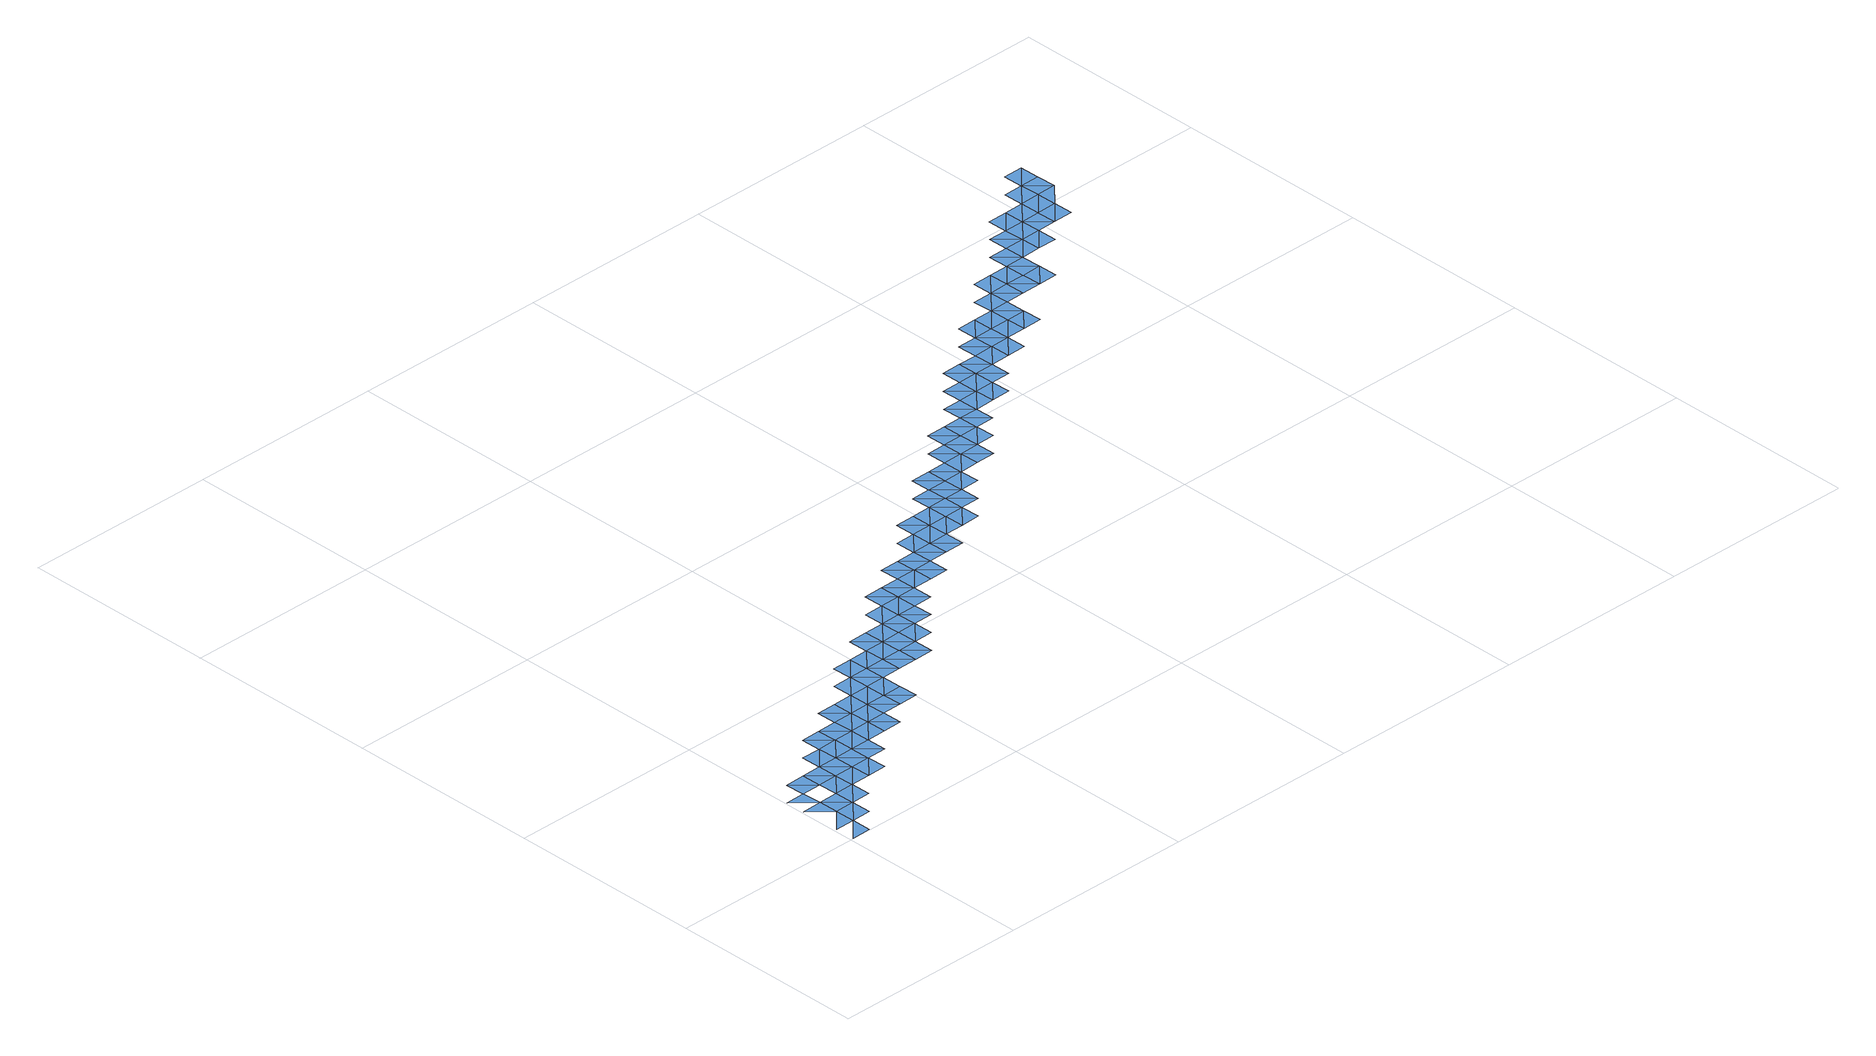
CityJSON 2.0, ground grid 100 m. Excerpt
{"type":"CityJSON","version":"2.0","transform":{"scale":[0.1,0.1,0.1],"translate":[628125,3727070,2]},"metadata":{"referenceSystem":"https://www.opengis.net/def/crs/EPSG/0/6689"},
"CityObjects":{
"waterbody1":{"type":"WaterBody","attributes":{"name":"福岡県津波浸水想定図","class":"1140","function":"2","WaterBodyTsunamiRiskAttribute.description":"1","WaterBodyTsunamiRiskAttribute.rank":"2"},"geometry":[{"type":"MultiSurface","lod":"1","boundaries":[[[0,1,2]],[[1,3,4]],[[5,6,7]],[[1,8,3]],[[9,10,3]],[[3,11,9]],[[12,13,9]],[[14,12,9]],[[15,12,14]],[[16,15,14]],[[15,17,18]],[[17,19,18]],[[20,21,22]],[[23,21,20]],[[24,20,19]],[[25,24,19]],[[26,27,28]],[[29,28,27]],[[30,31,32]],[[32,33,30]],[[33,29,34]],[[34,29,35]],[[34,36,37]],[[38,37,36]],[[38,36,39]],[[38,39,40]],[[41,42,40]],[[42,41,43]],[[41,44,43]],[[44,45,43]],[[44,41,46]],[[44,47,45]],[[48,49,50]],[[51,48,50]],[[51,52,53]],[[52,51,54]],[[55,52,54]],[[52,56,57]],[[55,56,52]],[[56,58,57]],[[59,58,56]],[[60,58,59]],[[61,62,63]],[[63,62,64]],[[65,66,63]],[[63,64,65]],[[65,64,67]],[[65,68,66]],[[69,70,71]],[[72,71,70]],[[70,73,74]],[[70,75,73]],[[73,75,76]],[[77,78,73]],[[77,73,76]],[[79,78,77]],[[80,79,77]],[[80,77,81]],[[82,83,80]],[[83,82,84]],[[85,86,84]],[[84,87,85]],[[87,88,85]],[[89,88,87]],[[85,90,91]],[[85,88,90]],[[92,93,94]],[[95,93,92]],[[93,96,97]],[[97,96,98]],[[98,96,99]],[[96,100,99]],[[101,98,102]],[[98,99,102]],[[99,103,102]],[[103,104,102]],[[105,106,107]],[[108,106,105]],[[109,110,108]],[[111,110,109]],[[112,113,114]],[[114,115,112]],[[116,117,118]],[[117,119,118]],[[118,120,121]]]}]},
"waterbody2":{"type":"WaterBody","attributes":{"name":"福岡県津波浸水想定図","class":"1140","function":"2","WaterBodyTsunamiRiskAttribute.description":"1","WaterBodyTsunamiRiskAttribute.rank":"3"},"geometry":[{"type":"MultiSurface","lod":"1","boundaries":[[[4,122,1]],[[4,6,123]],[[3,6,4]],[[3,10,6]],[[10,13,124]],[[124,13,125]],[[13,10,9]],[[125,13,126]],[[13,12,126]],[[127,128,126]],[[126,12,129]],[[127,126,129]],[[12,15,129]],[[129,22,127]],[[129,15,18]],[[22,129,18]],[[20,22,18]],[[19,20,18]],[[130,23,20]],[[20,24,130]],[[24,28,130]],[[32,131,130]],[[24,26,28]],[[130,28,32]],[[32,28,33]],[[33,28,29]],[[30,33,34]],[[30,34,37]],[[132,133,37]],[[38,132,37]],[[38,42,132]],[[40,42,38]],[[132,42,134]],[[42,135,134]],[[45,135,42]],[[43,45,42]],[[136,137,45]],[[45,47,136]],[[48,136,47]],[[138,136,48]],[[47,49,48]],[[48,139,138]],[[48,51,139]],[[139,51,53]],[[140,53,52]],[[57,140,52]],[[58,141,142]],[[141,58,60]],[[61,141,60]],[[141,61,143]],[[60,62,61]],[[61,144,143]],[[66,144,61]],[[63,66,61]],[[68,145,66]],[[145,68,146]],[[68,71,146]],[[146,72,147]],[[146,71,72]],[[147,72,148]],[[70,148,72]],[[148,70,74]],[[74,73,149]],[[73,78,149]],[[78,79,150]],[[150,79,151]],[[79,80,151]],[[80,83,151]],[[83,84,152]],[[86,152,84]],[[85,153,86]],[[85,91,153]],[[91,90,154]],[[90,155,154]],[[90,92,155]],[[92,94,155]],[[93,156,94]],[[156,93,97]],[[101,157,97]],[[97,98,101]],[[102,158,159]],[[158,102,104]],[[107,158,104]],[[158,160,161]],[[106,158,107]],[[160,158,106]],[[110,160,106]],[[110,106,108]],[[162,110,111]],[[162,111,163]],[[111,113,163]],[[113,111,114]],[[113,164,165]],[[165,166,167]],[[164,113,112]],[[165,164,166]],[[117,164,112]],[[168,166,164]],[[117,116,164]],[[168,164,116]],[[121,168,116]],[[168,169,170]],[[121,116,118]],[[168,121,169]],[[120,169,121]],[[169,120,171]]]}]},
"waterbody3":{"type":"WaterBody","attributes":{"name":"福岡県津波浸水想定図","class":"1140","function":"2","WaterBodyTsunamiRiskAttribute.description":"1","WaterBodyTsunamiRiskAttribute.rank":"4"},"geometry":[{"type":"MultiSurface","lod":"1","boundaries":[[[7,124,172]],[[124,125,172]],[[127,22,173]],[[22,21,173]],[[174,23,130]],[[130,131,174]],[[30,133,175]],[[37,133,30]],[[113,176,163]],[[113,165,176]],[[177,169,178]],[[178,169,171]]]}]},
"waterbody4":{"type":"WaterBody","attributes":{"name":"福岡県津波浸水想定図","class":"1140","function":"2","WaterBodyTsunamiRiskAttribute.description":"1","WaterBodyTsunamiRiskAttribute.rank":"1"},"geometry":[{"type":"MultiSurface","lod":"1","boundaries":[[[179,24,25]],[[26,24,179]],[[29,27,180]],[[35,29,180]],[[39,181,40]],[[41,40,181]],[[182,47,44]],[[49,47,182]],[[183,60,59]],[[183,62,60]],[[184,68,65]],[[184,71,68]],[[88,185,90]],[[90,185,92]],[[96,93,95]],[[96,95,186]],[[187,103,100]],[[99,100,103]],[[105,109,108]],[[109,105,188]]]}]}
},
"vertices":[
[117,4,1],[116,104,1],[17,2,1],[214,206,1],[114,204,1],[10,402,1],[112,304,1],[110,404,0],[215,106,1],[312,308,1],[212,306,1],[313,208,1],[410,410,1],[310,408,1],[412,310,1],[510,412,1],[511,312,1],[610,413,1],[508,512,1],[608,513,1],[606,613,1],[504,711,0],[506,611,1],[604,713,1],[706,615,1],[708,515,1],[806,617,1],[906,619,1],[804,717,1],[904,719,1],[900,919,1],[800,917,1],[802,817,1],[902,819,1],[1002,821,1],[1004,721,1],[1102,823,1],[1000,921,1],[1100,923,1],[1202,825,1],[1200,925,1],[1300,927,1],[1198,1025,1],[1298,1027,1],[1398,1029,1],[1296,1127,1],[1400,929,1],[1396,1129,1],[1494,1231,1],[1496,1131,1],[1596,1133,1],[1594,1233,1],[1692,1334,1],[1592,1333,1],[1694,1234,1],[1794,1236,1],[1792,1336,1],[1690,1434,1],[1790,1436,1],[1892,1338,1],[1890,1438,1],[1988,1540,1],[1990,1440,2],[2088,1542,1],[2090,1442,1],[2188,1544,1],[2086,1642,1],[2190,1444,2],[2186,1644,1],[2386,1648,1],[2384,1748,1],[2286,1646,1],[2284,1746,1],[2482,1850,1],[2382,1848,1],[2484,1750,1],[2584,1752,2],[2582,1852,2],[2480,1950,1],[2580,1952,1],[2680,1954,2],[2682,1854,2],[2780,1956,1],[2678,2054,1],[2778,2055,1],[2876,2157,1],[2776,2155,1],[2878,2057,1],[2976,2159,1],[2978,2059,1],[2974,2259,1],[2874,2257,1],[3074,2261,1],[3172,2363,1],[3072,2361,0],[3174,2263,1],[3272,2365,1],[3170,2463,0],[3270,2465,0],[3370,2467,0],[3372,2367,1],[3268,2565,0],[3368,2567,0],[3470,2469,1],[3468,2569,0],[3668,2573,1],[3566,2671,1],[3568,2571,0],[3666,2673,0],[3766,2675,1],[3664,2773,0],[3764,2775,0],[3962,2878,1],[3862,2876,1],[3864,2777,1],[3964,2778,1],[4060,2980,0],[4062,2880,0],[4160,2982,0],[4162,2882,1],[4258,3084,1],[4158,3082,1],
[16,102,1],[12,302,1],[210,406,0],[208,506,1],[308,508,1],[406,609,1],[306,608,1],[408,510,1],[704,715,1],[702,815,1],[1098,1023,1],[998,1021,0],[1096,1123,1],[1196,1125,1],[1394,1229,1],[1294,1227,1],[1392,1329,1],[1492,1331,1],[1590,1433,1],[1888,1538,1],[1788,1536,1],[1886,1638,1],[1986,1640,1],[2084,1742,1],[2184,1744,1],[2182,1844,1],[2282,1846,1],[2380,1948,1],[2478,2050,1],[2578,2052,1],[2676,2154,1],[2774,2255,1],[2872,2357,1],[2972,2359,1],[3070,2461,0],[3168,2563,0],[3466,2669,0],[3366,2667,0],[3564,2771,0],[3464,2769,0],[3662,2873,0],[3762,2875,0],[3960,2978,0],[3860,2976,0],[3958,3078,1],[3858,3076,1],[4058,3080,0],[4156,3182,0],[4056,3180,0],[4256,3184,0],
[108,504,0],[404,709,0],[602,813,1],[898,1019,0],[3760,2975,0],[4154,3282,0],[4254,3284,0],
[808,517,1],[1006,621,1],[1302,827,1],[1498,1031,1],[1992,1340,2],[2288,1546,1],[3076,2161,1],[3274,2265,1],[3472,2369,1],[3768,2575,1]
]}
